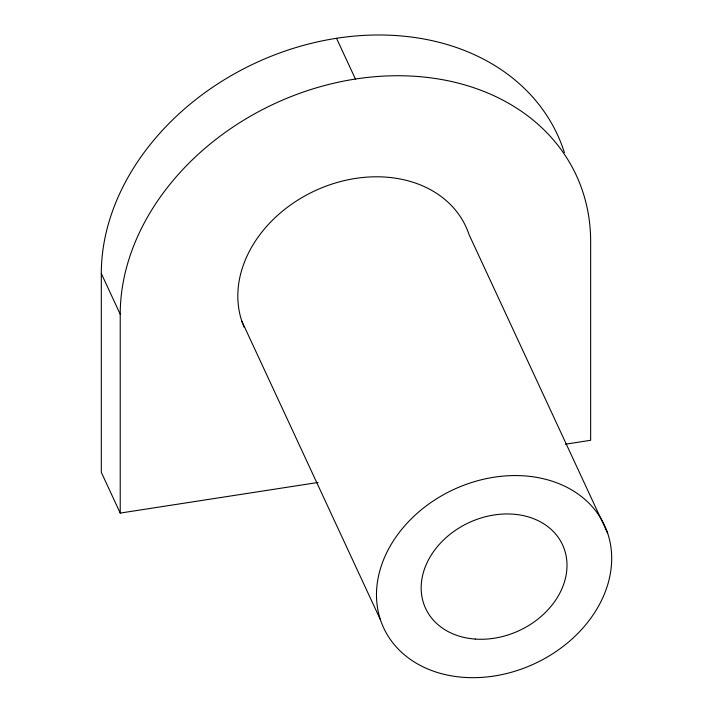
<?xml version="1.0" encoding="UTF-8"?>
<svg xmlns="http://www.w3.org/2000/svg" width="713" height="713" viewBox="0 0 713 713"><rect width="100%" height="100%" fill="white"/><g stroke="black" fill="none" stroke-linecap="round" stroke-linejoin="round"><path stroke-width="1.07" d="M564.393 152.573A243.507 192.055 -24.9 0 0 307.134 44.393A243.507 192.055 -24.9 0 0 101.308 273.507L101.308 472.336L120.221 513.075L318.06 482.469M565.364 444.208L590.64 440.295L590.64 241.475A243.507 192.055 -24.9 0 0 355.43 79.036L336.518 38.297M607.681 533.315A121.754 96.023 -24.9 0 0 410.929 519.189A121.754 96.023 -24.9 0 0 463.646 677.35A121.754 96.023 -24.9 0 0 607.681 533.315L469.029 234.559A121.754 96.023 -24.9 0 0 321.144 188.063A121.754 96.023 -24.9 0 0 244.158 327.267M241.832 321.162L380.484 619.918M101.308 273.507L120.221 314.246L120.221 513.075M120.221 314.246A243.507 192.055 -24.9 0 1 355.43 79.036M475.215 639.071A75.489 59.535 -24.9 0 0 564.518 549.768A75.489 59.535 -24.9 0 0 442.523 541.007A75.489 59.535 -24.9 0 0 475.215 639.071"/></g></svg>
